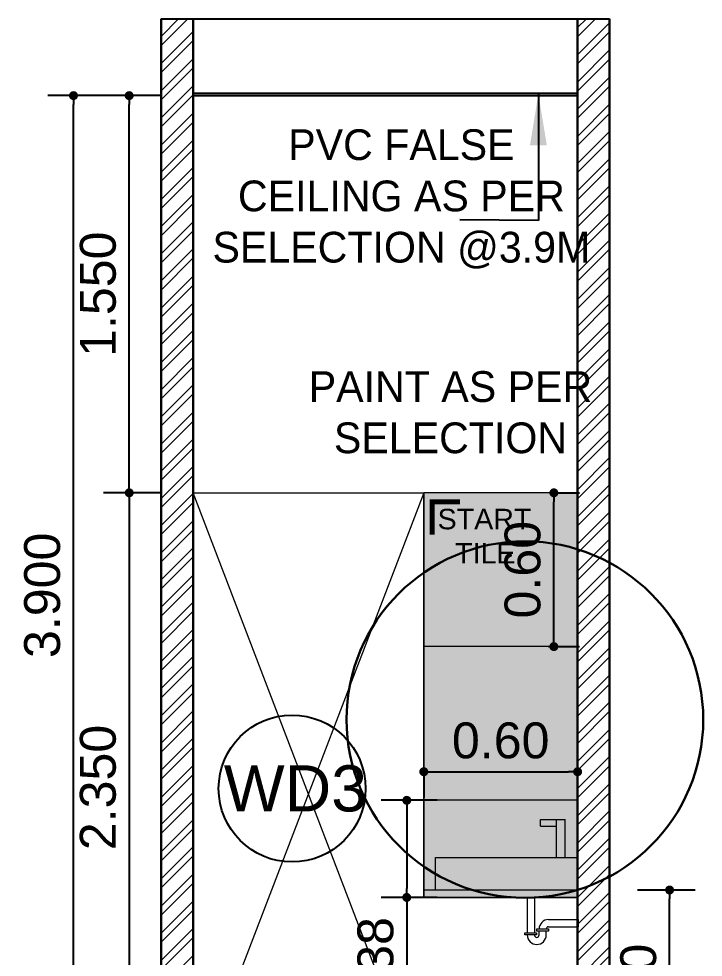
# Model space of a CAD drawing. Header units: metres. Extents: x 494 to 1845, y -666 to 1061.
# Drawn here: x 1404.991 to 1407.661, y 232.803 to 236.466 of the extents above; entities that cross this region are included whole.
import ezdxf

# ---------------------------------------------------------------- set-up
doc = ezdxf.new("R2010")
doc.units = ezdxf.units.M
doc.header["$MEASUREMENT"] = 0
doc.linetypes.add('1', pattern=[0])
doc.layers.get('Defpoints').update_dxf_attribs({"color": 12})
for name, color, linetype, lineweight in [('01 WALL', 7, 'Continuous', 25), ('ARCHITECTURAL COMMENTS', 2, 'Continuous', 30), ('DIMENSION', 8, 'Continuous', 5), ('VDA-HATCH', 8, 'Continuous', 9), ('VDA-PLUMBING', 8, 'Continuous', 13), ('VDA-WALL', 250, 'Continuous', 25), ('VDA_DARK TILES', 8, 'Continuous', 9), ('VDA_LIGHT TILES', 254, 'Continuous', 5)]:
    doc.layers.add(name, color=color, linetype=linetype, lineweight=lineweight)
for name, color, linetype in [('TILES', 4, '1'), ('VDA DIMENSION', 8, 'Continuous'), ('VDA-TEXT', 250, '1'), ('VDA_CEILING', 250, 'Continuous'), ('VDA_ROOF', 250, 'Continuous')]:
    doc.layers.add(name, color=color, linetype=linetype)
doc.styles.add('arial', font='arial.ttf', dxfattribs={"height": 0.3})
doc.styles.add('PDF Century Gothic Bold', font='GOTHICB.TTF')
doc.styles.add('RS', font='GOTHIC.TTF')
doc.styles.get("Standard").update_dxf_attribs({"font": 'arial.ttf'})
doc.dimstyles.new('ISO-25', dxfattribs={"dimtxt": 1, "dimasz": 2.5, "dimexe": 1.25, "dimexo": 0.625, "dimtad": 1, "dimtxsty": 'Standard', "dimblk": 'ARCHTICK', "dimcen": 2.5, "dimadec": 0, "dimazin": 0, "dimtfac": 1, "dimtmove": 0, "dimatfit": 3, "dimfxl": 0, "dimarcsym": 0})
doc.dimstyles.new('SMALL-1', dxfattribs={"dimtxt": 0.16, "dimasz": 0.035, "dimexe": 0, "dimexo": 0.1, "dimgap": 0.05, "dimtad": 1, "dimzin": 0, "dimdsep": 46, "dimtxsty": 'RS', "dimblk": 'DOT', "dimcen": 2.5, "dimclrd": 256, "dimclre": 256, "dimclrt": 5, "dimadec": 0, "dimazin": 0, "dimtfac": 1, "dimtdec": 3, "dimtofl": 0, "dimtmove": 0, "dimatfit": 3, "dimfxl": 0, "dimtolj": 1, "dimtzin": 0, "dimarcsym": 0})

# ---------------------------------------------------------------- blocks, each defined once
blk = doc.blocks.new('mc-lavabo3')
at = {"linetype": 'Continuous'}
for p, q in [((-156.4, 508.1), (-51.9, 508.1)), ((-156.4, 480.5), (-156.4, 508.1)), ((-156.4, 480.5), (-89.7, 480.5)), ((-89.7, 347.9), (-89.7, 508.1)), ((-51.9, 347.9), (-51.9, 508.1)), ((-51.9, 347.9), (-51.9, 508.1)), ((-648.6, 212), (0, 212)), ((-648.6, 179.6, 767), (-648.6, 212)), ((0, 212), (0, 179.6)), ((-648.6, 179.6, 767), (0, 179.6)), ((-212.5, 179.6, 215.7), (-212.5, 30.9, 215.7)), ((-182.5, 179.6, 215.7), (-182.5, 30.9, 215.7)), ((-122.5, 86.3, 215.7), (2.5, 86.3, 215.7)), ((-122.5, 56.3, 215.7), (2.5, 56.3, 215.7)), ((-162.5, 21.3, 215.7), (-162.5, 36.8, 215.7)), ((-132.5, 21.3, 215.7), (-132.5, 36.8, 215.7))]:
    blk.add_line(p, q, dxfattribs=at)
blk.add_lwpolyline([(0, 211), (-600, 211), (-600, 347.9), (0, 347.9)], close=True, dxfattribs=at)
at = {"linetype": 'Continuous', "elevation": 215.7}
blk.add_lwpolyline([(2.5, 86.3), (2.5, 56.3)], dxfattribs=at)
at = {"color": 44, "linetype": 'Continuous', "elevation": 215.7}
for points in [[(-172, 36.8), (-172, 46.5), (-122.6, 46.5), (-122.6, 36.8)], [(-222.5, 21.3), (-222.5, 30.9), (-173.1, 30.9), (-173.1, 21.3)]]:
    blk.add_lwpolyline(points, close=True, dxfattribs=at)
at = {"linetype": 'Continuous'}
for centre, radius, start, end in [((-122.5, 46.3, 215.7), 40, 90, 180), ((-122.5, 46.3, 215.7), 10, 90, 180), ((-172.5, 21.3, 215.7), 40, 180, 0), ((-172.5, 21.3, 215.7), 10, 180, 0)]:
    blk.add_arc(centre, radius, start, end, dxfattribs=at)
blk = doc.blocks.new('_Dot')
at = {"color": 0, "linetype": 'ByBlock', "lineweight": -2}
blk.add_line((-0.5, 0), (-1, 0), dxfattribs=at)
at = {"color": 0, "linetype": 'ByBlock', "const_width": 0.5}
blk.add_lwpolyline([(-0.25, 0, 1), (0.25, 0, 1)], format="xyb", close=True, dxfattribs=at)
blk = doc.blocks.new('*D715')
at = {"layer": 'Defpoints', "color": 0}
for p in [(1405.7174, 234.6157), (1405.4222, 232.2657), (1405.6724, 232.2657)]:
    blk.add_point(p, dxfattribs=at)
at = {"layer": 'VDA DIMENSION', "color": 253, "lineweight": -2}
for p, q in [((1405.5472, 234.6157), (1405.3222, 234.6157)), ((1405.4222, 234.5807), (1405.4222, 232.3007)), ((1405.5472, 232.2657), (1405.3222, 232.2657))]:
    blk.add_line(p, q, dxfattribs=at)
at = {"layer": 'VDA DIMENSION', "color": 253, "lineweight": -2, "xscale": 0.035, "yscale": 0.035, "zscale": 0.035}
for p, rotation in [((1405.4222, 234.6157), 90), ((1405.4222, 232.2657), 270)]:
    blk.add_blockref('_Dot', p, dxfattribs=dict(at, rotation=rotation))
at = {"layer": 'VDA DIMENSION', "color": 5, "insert": (1405.3007, 233.4657), "char_height": 0.14, "attachment_point": 5, "rotation": 90}
blk.add_mtext('\\A1;2.350', dxfattribs=at)
blk = doc.blocks.new('*D716')
at = {"layer": 'Defpoints', "color": 0}
for p in [(1407.1713, 233.0657), (1407.5301, 233.0657), (1407.1713, 232.2657)]:
    blk.add_point(p, dxfattribs=at)
at = {"layer": 'VDA DIMENSION', "color": 253, "lineweight": -2}
for p, q in [((1407.4051, 233.0657), (1407.6301, 233.0657)), ((1407.5301, 232.3007), (1407.5301, 233.0307)), ((1407.4051, 232.2657), (1407.6301, 232.2657))]:
    blk.add_line(p, q, dxfattribs=at)
at = {"layer": 'VDA DIMENSION', "color": 253, "lineweight": -2, "xscale": 0.035, "yscale": 0.035, "zscale": 0.035}
for p, rotation in [((1407.5301, 233.0657), 90), ((1407.5301, 232.2657), 270)]:
    blk.add_blockref('_Dot', p, dxfattribs=dict(at, rotation=rotation))
at = {"layer": 'VDA DIMENSION', "color": 5, "insert": (1407.4086, 232.6657), "char_height": 0.14, "attachment_point": 5, "rotation": 90}
blk.add_mtext('\\A1;0.80', dxfattribs=at)
blk = doc.blocks.new('*D717')
at = {"layer": 'Defpoints', "color": 0}
for p in [(1405.2048, 236.1657), (1405.801, 236.1657), (1405.801, 232.2657)]:
    blk.add_point(p, dxfattribs=at)
at = {"layer": 'VDA DIMENSION', "color": 253, "lineweight": -2}
for p, q in [((1405.3298, 236.1657), (1405.1048, 236.1657)), ((1405.2048, 232.3007), (1405.2048, 236.1307)), ((1405.3298, 232.2657), (1405.1048, 232.2657))]:
    blk.add_line(p, q, dxfattribs=at)
at = {"layer": 'VDA DIMENSION', "color": 253, "lineweight": -2, "xscale": 0.035, "yscale": 0.035, "zscale": 0.035}
for p, rotation in [((1405.2048, 236.1657), 90), ((1405.2048, 232.2657), 270)]:
    blk.add_blockref('_Dot', p, dxfattribs=dict(at, rotation=rotation))
at = {"layer": 'VDA DIMENSION', "color": 5, "insert": (1405.0833, 234.2157), "char_height": 0.14, "attachment_point": 5, "rotation": 90}
blk.add_mtext('\\A1;3.900', dxfattribs=at)
blk = doc.blocks.new('*D718')
at = {"layer": 'Defpoints', "color": 0}
for p in [(1406.9899, 234.6157), (1407.0786, 234.6157), (1406.9571, 234.0157)]:
    blk.add_point(p, dxfattribs=at)
at = {"layer": 'VDA DIMENSION', "color": 253, "lineweight": -2}
for p, q in [((1407.0786, 234.6157), (1407.1786, 234.6157)), ((1407.0786, 234.0507), (1407.0786, 234.5807)), ((1407.0571, 234.0157), (1407.1786, 234.0157))]:
    blk.add_line(p, q, dxfattribs=at)
at = {"layer": 'VDA DIMENSION', "color": 253, "lineweight": -2, "xscale": 0.035, "yscale": 0.035, "zscale": 0.035}
for p, rotation in [((1407.0786, 234.6157), 90), ((1407.0786, 234.0157), 270)]:
    blk.add_blockref('_Dot', p, dxfattribs=dict(at, rotation=rotation))
at = {"layer": 'VDA DIMENSION', "color": 5, "insert": (1406.9571, 234.3157), "char_height": 0.14, "attachment_point": 5, "rotation": 90}
blk.add_mtext('\\A1;0.60', dxfattribs=at)
blk = doc.blocks.new('*D736')
at = {"layer": 'Defpoints', "color": 0}
for p in [(1406.5713, 233.6008), (1407.1713, 233.6008), (1407.1713, 233.5272)]:
    blk.add_point(p, dxfattribs=at)
at = {"layer": 'VDA DIMENSION', "color": 253, "lineweight": -2}
for p, q in [((1406.5713, 233.5272), (1406.5713, 233.4272)), ((1406.6063, 233.5272), (1407.1363, 233.5272)), ((1407.1713, 233.5272), (1407.1713, 233.4272))]:
    blk.add_line(p, q, dxfattribs=at)
at = {"layer": 'VDA DIMENSION', "color": 253, "lineweight": -2, "xscale": 0.035, "yscale": 0.035, "zscale": 0.035, "rotation": 180}
blk.add_blockref('_Dot', (1406.5713, 233.5272), dxfattribs=at)
at = {"layer": 'VDA DIMENSION', "color": 253, "lineweight": -2, "xscale": 0.035, "yscale": 0.035, "zscale": 0.035}
blk.add_blockref('_Dot', (1407.1713, 233.5272), dxfattribs=at)
at = {"layer": 'VDA DIMENSION', "color": 5, "insert": (1406.8713, 233.6486), "char_height": 0.14, "attachment_point": 5}
blk.add_mtext('\\A1;0.60', dxfattribs=at)
blk = doc.blocks.new('WD3 T')
at = {"layer": 'VDA-TEXT', "color": 253}
blk.add_circle((1491.4954, 251.2783, -0.0001), 0.2866, dxfattribs=at)
at = {"layer": 'VDA-TEXT', "color": 253, "insert": (1491.2289, 251.1865, -0.0001), "char_height": 0.18, "width": 2.162233, "attachment_point": 7, "style": 'PDF Century Gothic Bold'}
blk.add_mtext('{\\fArial|b0|i0|c0|p34;WD3}', dxfattribs=at)
blk = doc.blocks.new('*D742')
at = {"layer": 'Defpoints', "color": 0}
for p in [(1405.4222, 236.1657), (1405.9013, 236.1657), (1405.9013, 234.6157)]:
    blk.add_point(p, dxfattribs=at)
at = {"layer": 'VDA DIMENSION', "color": 253, "lineweight": -2}
for p, q in [((1405.5472, 236.1657), (1405.3222, 236.1657)), ((1405.4222, 234.6507), (1405.4222, 236.1307)), ((1405.5472, 234.6157), (1405.3222, 234.6157))]:
    blk.add_line(p, q, dxfattribs=at)
at = {"layer": 'VDA DIMENSION', "color": 253, "lineweight": -2, "xscale": 0.035, "yscale": 0.035, "zscale": 0.035}
for p, rotation in [((1405.4222, 236.1657), 90), ((1405.4222, 234.6157), 270)]:
    blk.add_blockref('_Dot', p, dxfattribs=dict(at, rotation=rotation))
at = {"layer": 'VDA DIMENSION', "color": 5, "insert": (1405.3007, 235.3907), "char_height": 0.14, "attachment_point": 5, "rotation": 90}
blk.add_mtext('\\A1;1.550', dxfattribs=at)
blk = doc.blocks.new('*D778')
at = {"layer": 'Defpoints', "color": 0}
for p in [(1406.7229, 233.4157), (1406.5049, 233.0366), (1406.7229, 233.0366)]:
    blk.add_point(p, dxfattribs=at)
at = {"layer": 'VDA DIMENSION', "color": 253, "lineweight": -2}
for p, q in [((1406.6229, 233.4157), (1406.4049, 233.4157)), ((1406.5049, 233.3807), (1406.5049, 233.0716)), ((1406.6229, 233.0366), (1406.4049, 233.0366)), ((1406.5049, 233.0366), (1406.5049, 232.5377))]:
    blk.add_line(p, q, dxfattribs=at)
at = {"layer": 'VDA DIMENSION', "color": 253, "lineweight": -2, "xscale": 0.035, "yscale": 0.035, "zscale": 0.035}
for p, rotation in [((1406.5049, 233.4157), 90), ((1406.5049, 233.0366), 270)]:
    blk.add_blockref('_Dot', p, dxfattribs=dict(at, rotation=rotation))
at = {"layer": 'VDA DIMENSION', "color": 5, "insert": (1406.3834, 232.7697), "char_height": 0.14, "attachment_point": 5, "rotation": 90}
blk.add_mtext('\\A1;0.38', dxfattribs=at)

msp = doc.modelspace()

# ---------------------------------------------------------------- hatches: boundary and pattern name
at = {"layer": 'VDA-HATCH', "lineweight": 0}
h = msp.add_hatch(dxfattribs=at)
h.set_pattern_fill('ANSI32', color=8, scale=0.2)
h.set_pattern_definition([(45, (-31.3959, -12.1815), (-0.0530330086, 0.0530330086), []), (45, (-31.360544, -12.1815), (-0.0530330086, 0.0530330086), [])])
h.paths.add_polyline_path([(1405.6713, 236.4657), (1405.6713, 232.2657), (1405.5463, 232.2657), (1405.5463, 236.4657)])
h.paths.add_polyline_path([(1407.2963, 236.4657), (1407.2963, 232.2657), (1407.1713, 232.2657), (1407.1713, 236.4657)])
at = {"layer": 'VDA_DARK TILES', "lineweight": 25, "true_color": 0x939598}
h = msp.add_hatch(color=252, dxfattribs=at)
h.dxf.hatch_style = 1
h.paths.add_polyline_path([(1407.1713, 234.6157), (1406.5713, 234.6157), (1406.5713, 234.0157), (1407.1713, 234.0157)])
at = {"layer": 'VDA_LIGHT TILES', "lineweight": 25, "true_color": 0xbcbcbc}
h = msp.add_hatch(color=9, dxfattribs=at)
h.dxf.hatch_style = 1
h.paths.add_polyline_path([(1406.5713, 234.0157), (1406.5713, 233.0366), (1407.1713, 233.0366), (1407.1713, 234.0157)])

# ---------------------------------------------------------------- linework, layer by layer
at = {"layer": '01 WALL', "color": 23, "const_width": 0.02}
msp.add_lwpolyline([(1406.7129, 234.5808), (1406.6039, 234.5808), (1406.6039, 234.452)], dxfattribs=at)
at = {"layer": 'ARCHITECTURAL COMMENTS'}
msp.add_circle((1406.9656, 233.7307), 0.6957, dxfattribs=at)
at = {"layer": 'TILES', "color": 163, "lineweight": 13, "true_color": 0x4873cb}
for p, q in [((1406.5713, 233.0366), (1406.5713, 234.6157, -1.776)), ((1407.1713, 234.6157), (1406.5713, 234.6157, -1.776)), ((1407.1713, 234.0157), (1406.5713, 234.0157, -1.776)), ((1407.1713, 233.4157), (1406.5713, 233.4157, -1.776)), ((1407.1713, 233.0366), (1406.5713, 233.0366, -1.0666))]:
    msp.add_line(p, q, dxfattribs=at)
at = {"layer": 'VDA-PLUMBING'}
for p, q in [((1405.6713, 234.6657), (1405.6713, 232.2657, -1.776)), ((1405.6713, 234.6157), (1406.5713, 234.6157, -1.776)), ((1406.5713, 234.6157), (1405.6713, 232.2657, -1.776)), ((1406.5713, 232.2657), (1405.6713, 234.6157, -1.776)), ((1406.5713, 234.6157), (1406.5713, 233.0366, -1.776))]:
    msp.add_line(p, q, dxfattribs=at)
at = {"layer": 'VDA-WALL', "color": 0, "lineweight": 30}
for p, q in [((1405.5463, 232.2657), (1405.5463, 236.4657, -1.776)), ((1405.6713, 232.2657), (1405.6713, 236.4657, -1.776)), ((1407.1713, 232.2657), (1407.1713, 236.4657, -1.776)), ((1407.2963, 232.2657), (1407.2963, 236.4657, -1.776))]:
    msp.add_line(p, q, dxfattribs=at)
at = {"layer": 'VDA_CEILING'}
for p, q in [((1405.6713, 236.1757), (1407.1713, 236.1757, -1.776)), ((1405.6713, 236.1657), (1407.1713, 236.1657, -1.776))]:
    msp.add_line(p, q, dxfattribs=at)
at = {"layer": 'VDA_ROOF'}
msp.add_line((1405.5463, 236.4657), (1407.2963, 236.4657, -1.776), dxfattribs=at)

# ---------------------------------------------------------------- block references
at = {"layer": 'DIMENSION'}
msp.add_blockref('WD3 T', (-85.4377, -17.8167), dxfattribs=at)
at = {"layer": 'VDA-PLUMBING', "xscale": 0.0009249999999998676, "yscale": 0.0009249999999998676, "zscale": 0.0009249999999998676}
msp.add_blockref('mc-lavabo3', (1407.1713, 232.8705), dxfattribs=at)

# ---------------------------------------------------------------- texts
at = {"layer": 'VDA-TEXT', "char_height": 0.12, "attachment_point": 2}
for s, insert, width in [('{\\fCentury Gothic|b0|i0|c0|p34;PVC FALSE }{\\fCentury Gothic|b0|i0|c0|p34;CEILING AS PER }{\\fCentury Gothic|b0|i0|c0|p34;SELECTION @3.9M}', (1406.4839, 236.0344), 1.511572), ('{\\fCentury Gothic|b0|i0|c0|p34;PAINT AS PER }{\\fCentury Gothic|b0|i0|c0|p34;SELECTION}', (1406.6754, 235.0904), 1.337712)]:
    msp.add_mtext(s, dxfattribs=dict(at, insert=insert, width=width))
at = {"layer": 'VDA-TEXT', "insert": (1406.3712, 234.5533), "char_height": 0.08, "width": 0.876781, "attachment_point": 1, "style": 'arial'}
msp.add_mtext('\\pi0.25383;START \\P\\pi0.32207;TILE ', dxfattribs=at)

# ---------------------------------------------------------------- dimensions: what is measured, and where the dimension line sits
at = {"layer": 'VDA DIMENSION'}
for base, p1, p2, override, picture, middle in [((1405.2048, 236.1657, -1.776), (1405.801, 232.2657, -0.3291), (1405.801, 236.1657, -1.776), {"dimtxt": 0.14, "dimasz": 0.035, "dimexe": 0.1, "dimexo": 0.1, "dimgap": 0.05, "dimdec": 3, "dimzin": 1, "dimdsep": 46, "dimblk": 'Dot', "dimclrd": 253, "dimclre": 253, "dimclrt": 5, "dimfxl": 0.125, "dimfxlon": 1, "dimtolj": 1, "dimarcsym": 1}, '*D717', (1405.0833, 234.2157, -1.776)), ((1405.4222, 236.1657, -1.776), (1405.9013, 234.6157, -0.4538), (1405.9013, 236.1657, -1.776), {"dimtxt": 0.14, "dimasz": 0.035, "dimexe": 0.1, "dimexo": 0.1, "dimgap": 0.05, "dimdec": 3, "dimzin": 1, "dimdsep": 46, "dimblk": 'Dot', "dimclrd": 253, "dimclre": 253, "dimclrt": 5, "dimfxl": 0.125, "dimfxlon": 1, "dimtolj": 1, "dimarcsym": 1}, '*D742', (1405.3007, 235.3907, -1.776)), ((1407.0786, 234.6157, -1.776), (1406.9571, 234.0157, -1.776), (1406.9899, 234.6157, -0.537), {"dimtxt": 0.14, "dimasz": 0.035, "dimexe": 0.1, "dimexo": 0.1, "dimgap": 0.05, "dimzin": 1, "dimdsep": 46, "dimblk": 'Dot', "dimclrd": 253, "dimclre": 253, "dimclrt": 5, "dimfxl": 0.125, "dimfxlon": 1, "dimtolj": 1, "dimarcsym": 1}, '*D718', (1406.9571, 234.3157, -1.776)), ((1406.5049, 233.0366, -1.776), (1406.7229, 233.4157, -1.3272), (1406.7229, 233.0366, -0.7971), {"dimtxt": 0.14, "dimasz": 0.035, "dimexe": 0.1, "dimexo": 0.1, "dimgap": 0.05, "dimzin": 1, "dimdsep": 46, "dimblk": 'Dot', "dimclrd": 253, "dimclre": 253, "dimclrt": 5, "dimfxl": 0.125, "dimfxlon": 1, "dimtolj": 1, "dimarcsym": 1}, '*D778', (1406.3834, 232.7697, -1.776))]:
    dim = msp.add_linear_dim(base=base, p1=p1, p2=p2, angle=90, dimstyle='ISO-25', override=override, dxfattribs=at)
    dim.commit()
    dim.dimension.update_dxf_attribs({"geometry": picture, "text_midpoint": middle})
for base, p1, p2, override, picture, middle in [((1405.4222, 232.2657, -1.776), (1405.7174, 234.6157, -1.776), (1405.6724, 232.2657, -1.776), {"dimtxt": 0.14, "dimasz": 0.035, "dimexe": 0.1, "dimexo": 0.1, "dimgap": 0.05, "dimdec": 3, "dimzin": 1, "dimdsep": 46, "dimblk": 'Dot', "dimclrd": 253, "dimclre": 253, "dimclrt": 5, "dimfxl": 0.125, "dimfxlon": 1, "dimtolj": 1, "dimarcsym": 1}, '*D715', (1405.4222, 233.4657, -1.776)), ((1407.5301, 233.0657, -1.776), (1407.1713, 232.2657, -1.776), (1407.1713, 233.0657, -1.776), {"dimtxt": 0.14, "dimasz": 0.035, "dimexe": 0.1, "dimexo": 0.1, "dimgap": 0.05, "dimzin": 1, "dimdsep": 46, "dimblk": 'Dot', "dimclrd": 253, "dimclre": 253, "dimclrt": 5, "dimfxl": 0.125, "dimfxlon": 1, "dimtolj": 1, "dimarcsym": 1}, '*D716', (1407.5301, 232.6657, -1.776))]:
    dim = msp.add_linear_dim(base=base, p1=p1, p2=p2, angle=90, dimstyle='ISO-25', override=override, dxfattribs=at)
    dim.commit()
    dim.dimension.update_dxf_attribs({"geometry": picture, "text_midpoint": middle, "dimtype": 160})
dim = msp.add_linear_dim(base=(1407.1713, 233.5272, -1.776), p1=(1406.5713, 233.6008, -1.776), p2=(1407.1713, 233.6008, -1.776), dimstyle='ISO-25', override={"dimtxt": 0.14, "dimasz": 0.035, "dimexe": 0.1, "dimexo": 0.1, "dimgap": 0.05, "dimzin": 1, "dimdsep": 46, "dimblk": 'Dot', "dimclrd": 253, "dimclre": 253, "dimclrt": 5, "dimfxl": 0.125, "dimfxlon": 1, "dimtolj": 1, "dimarcsym": 1}, dxfattribs=at)
dim.commit()
dim.dimension.update_dxf_attribs({"geometry": '*D736', "text_midpoint": (1406.8713, 233.6486, -1.776)})

# ---------------------------------------------------------------- leaders
at = {"layer": 'VDA-TEXT'}
msp.add_leader([(1407.0183, 236.1721, -1.7759), (1407.0183, 235.6784, -1.7759), (1406.7121, 235.681, -1.7759)], dimstyle='SMALL-1', override={"dimasz": 0.2, "dimtad": 0, "dimclrd": 8, "dimfxl": 0}, dxfattribs=at)

doc.saveas('drawing.dxf')
